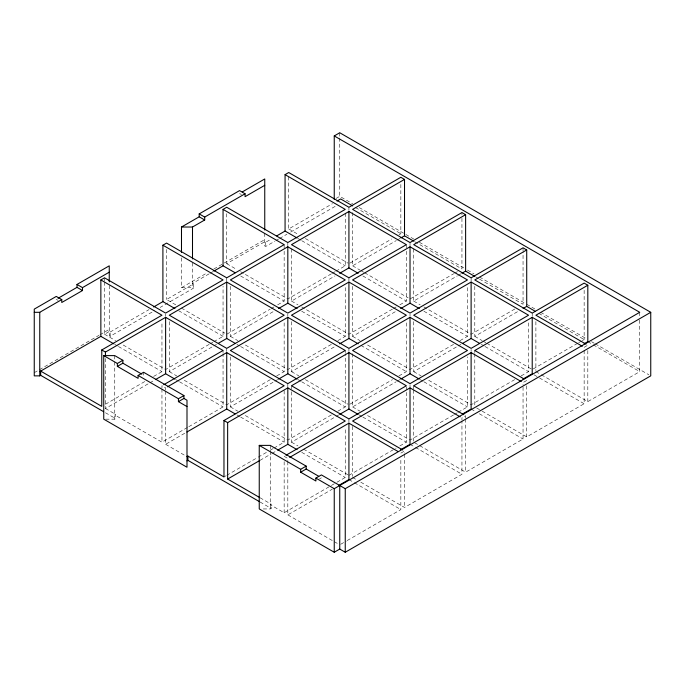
<?xml version="1.0" encoding="UTF-8"?>
<svg xmlns="http://www.w3.org/2000/svg" width="685" height="685" viewBox="0 0 685 685"><rect width="100%" height="100%" fill="white"/><g stroke="black" fill="none" stroke-linecap="round" stroke-linejoin="round"><path stroke-width="0.51" stroke-dasharray="3.42 2.57" d="M175.822 304.851L166.566 299.508L193.418 283.975L192.502 283.444L192.502 261.088M34.25 372.691L99.06 335.273M99.993 334.734L109.249 329.391M181.491 257.885L181.491 287.683L207.392 272.724M213.874 268.991L264.752 239.613M336.078 198.436L339.751 196.312L352.707 203.796M104.522 282.074L104.522 334.237L109.249 331.506L110.165 332.037L110.165 336.275L154.57 310.647M209.165 273.82L192.502 283.444L192.511 287.683L193.427 288.214L160.127 307.437M210.089 273.289L212.872 271.688M226.726 213.651L226.726 263.691L264.752 241.728L265.669 242.259L271.209 239.065M110.165 332.037L149.022 309.629M288.736 176.781L288.736 228.944L332.465 203.693M264.752 233.217L264.752 245.966L265.669 246.497L274.925 241.154M275.85 240.615L278.632 239.014M279.557 238.483L286.964 234.201M290.663 232.069L336.96 205.337M105.473 404.236L145.288 381.254M153.62 376.442L161.951 371.63L161.951 321.599M209.156 344.375L165.624 369.515L122.11 344.392M210.081 343.844L212.864 342.243M213.788 341.704L223.053 336.352L223.053 286.321M226.726 334.237L270.258 309.106M271.183 308.567L273.966 306.966M277.665 304.825L284.155 301.083L284.155 248.92M331.36 273.829L287.82 298.96L244.314 273.846M332.285 273.289L335.059 271.688M335.992 271.157L345.249 265.806L345.249 212.581M349.829 263.16L391.734 238.971M399.03 234.758L400.845 233.705L400.845 183.674M105.439 358.46L105.439 408.5L148.953 383.369M149.887 382.838L154.51 380.166M169.289 321.599L169.289 371.63L212.829 346.499M213.754 345.959L216.537 344.358M230.391 286.321L230.391 336.352L273.931 311.221M291.493 248.92L291.493 301.083L335.025 275.944M352.595 212.581L352.595 265.806L396.315 240.563M397.231 240.033L399.963 238.457M105.747 419.169L114.755 419.169L115.671 418.638L115.671 414.399L114.755 414.93L161.951 442.185L187.878 427.217M188.803 426.686L223.053 406.907L223.053 353.683M270.258 379.653L226.726 404.792L183.186 379.653M276.74 375.911L284.155 371.63L284.155 321.599M331.36 344.375L287.82 369.515L244.288 344.375M337.842 340.633L345.249 336.352L345.249 286.321M392.454 309.106L348.922 334.237L305.39 309.106M393.387 308.567L396.161 306.966M399.869 304.825L406.351 301.083L406.351 248.92M410.024 298.96L453.744 273.717M454.66 273.187L457.392 271.611M165.624 391.075L165.624 444.3L185.986 432.543M230.391 356.876L230.391 406.907L273.931 381.776M274.856 381.237L277.63 379.636M291.493 321.599L291.493 371.63L336.883 345.428M352.595 286.321L352.595 336.352L396.127 311.221M413.689 248.92L413.689 301.083L457.417 275.832M458.325 275.31L461.065 273.735M223.969 476.931L225.819 475.861M226.752 475.321L257.303 457.683M258.228 457.152L266.559 452.34M270.267 450.199L273.041 448.598M273.966 448.067L284.155 442.185L284.155 390.022M331.36 414.93L287.82 440.061L244.288 414.93M337.842 411.188L345.249 406.907L345.249 353.683M349.847 404.253L392.454 379.653M398.944 375.911L406.351 371.63L406.351 321.599M453.556 344.375L410.024 369.515L366.484 344.375M460.037 340.633L467.453 336.352L467.453 286.321M514.846 308.995L471.117 334.237L427.586 309.106M260.043 460.337L271.157 453.924M272.082 453.393L276.714 450.713M291.493 385.766L291.493 442.185L335.025 417.045M335.95 416.514L338.733 414.904M352.595 353.683L352.595 406.907L396.127 381.776M397.052 381.237L399.834 379.636M413.689 321.599L413.689 371.63L457.229 346.499M458.154 345.959L460.928 344.358M474.791 286.321L474.791 336.352L518.519 311.11M263.245 508.946L270.25 508.946L271.174 508.416L271.174 504.177L270.25 504.708L284.155 512.731L330.444 486.007M319.561 478.875L321.402 477.822M331.369 485.477L335.992 482.805M336.917 482.266L345.249 477.462L345.249 427.423M348.922 475.339L396.161 448.067M399.869 445.926L406.351 442.185L406.351 386.828M453.556 414.93L410.024 440.061L366.484 414.93M454.48 414.391L457.263 412.79M458.188 412.259L467.453 406.907L467.453 356.876M514.658 379.653L471.117 404.792L427.586 379.653M521.139 375.911L528.555 371.63L528.555 321.599M533.135 368.984L577.772 343.219M578.679 342.688L581.411 341.113M582.327 340.582L584.142 339.537L584.142 288.436M287.82 461.621L287.82 514.855L332.259 489.201M400.845 453.136L404.518 451.013L404.518 453.145M526.714 380.466L523.049 382.581L523.049 384.713M584.142 347.312L587.816 345.189M340.676 544.301L346.225 541.09M347.158 540.559L400.845 509.554L400.845 458.462M360.789 482.189L404.518 507.439L461.947 474.277L461.947 421.052M414.605 442.707L465.62 472.162L523.049 439.008L523.049 385.775M482.077 411.111L526.714 436.884L584.142 403.73L584.142 349.436M541.356 374.789L587.816 401.607L639.739 371.63L639.739 317.609M181.491 287.683L192.511 287.683M359.188 207.538L413.8 239.065M419.348 242.267L463.779 267.921M467.478 270.061L473.96 273.803M479.517 277.005L525.797 303.729M526.722 304.26L535.053 309.072M540.602 312.274L586.882 338.998M591.515 341.669L594.289 343.271M595.214 343.801L648.9 374.798M355.481 207.512L400.845 233.705M414.708 241.711L461.947 268.982L461.947 215.758M475.81 276.988L478.584 278.589M479.509 279.12L523.049 304.26L523.049 252.097M538.761 313.328L584.142 339.537M587.816 341.652L592.371 344.281M593.279 344.812L639.739 371.63M239.57 193.495L241.403 194.557M288.736 228.944L298.925 234.818M305.407 238.56L347.997 263.151M352.595 265.806L360.002 270.087M360.926 270.618L363.709 272.219M364.634 272.758L408.166 297.889M413.689 301.083L420.179 304.825M423.878 306.966L426.661 308.567M474.791 336.352L482.197 340.633M483.13 341.173L485.905 342.774M486.829 343.305L531.295 368.975M535.893 371.63L540.448 374.258M298.035 238.543L300.809 240.144M301.734 240.683L345.249 265.806M362.819 275.944L406.351 301.083M423.912 311.221L467.453 336.352M481.307 344.358L484.089 345.959M485.014 346.499L528.555 371.63M534.043 374.806L538.598 377.435M539.506 377.957L584.142 403.73M226.726 263.691L236.907 269.565M240.606 271.705L243.389 273.306M291.493 301.083L297.975 304.825M301.683 306.966L304.457 308.567M352.595 336.352L360.002 340.633M413.689 371.63L421.104 375.911M476.614 407.96L481.17 410.589M240.641 275.961L284.155 301.083M301.717 311.221L345.249 336.352M360.961 345.428L406.351 371.63M420.213 379.636L422.987 381.237M423.912 381.776L467.453 406.907M471.117 409.022L475.673 411.659M479.32 413.757L523.049 439.008M181.371 308.053L224.868 333.167M230.391 336.352L237.806 340.633M291.493 371.63L298.9 375.911M305.39 379.653L347.997 404.253M352.595 406.907L360.002 411.188M178.631 310.707L223.053 336.352M236.916 344.358L239.69 345.959M240.615 346.499L284.155 371.63M298.009 379.636L300.792 381.237M301.717 381.776L345.249 406.907M359.111 414.904L361.894 416.514M362.819 417.045L406.351 442.185M410.024 444.3L414.579 446.928M415.487 447.459L461.947 474.277M56.264 299.319L58.105 300.381M104.522 334.237L115.637 340.65M169.289 371.63L176.704 375.911M230.391 406.907L237.806 411.188M291.493 442.185L297.975 445.926M303.532 449.137L347.997 474.808M352.595 477.462L357.15 480.091M114.737 344.375L117.52 345.976M118.445 346.507L161.951 371.63M175.814 379.636L178.588 381.237M179.521 381.776L223.053 406.907M236.916 414.904L239.69 416.514M240.615 417.045L284.155 442.185M301.717 452.323L345.249 477.462M348.922 479.577L353.477 482.206M354.385 482.737L400.845 509.554M284.155 456.313L287.82 458.436L287.82 460.56M105.439 408.5L115.671 414.399M260.06 497.764L271.174 504.177M165.624 444.3L186.996 456.647M287.82 514.855L333.372 541.15M334.28 541.672L337.928 543.779M105.481 412.755L115.671 418.638M260.069 502.011L271.174 508.416M110.165 336.275L109.249 335.744L109.249 282.777M193.418 283.975L193.427 288.214M639.739 312.309L639.739 316.547M587.816 350.514L587.816 401.607M535.893 321.599L535.893 370.568M532.219 313.096L532.219 316.29M526.714 385.792L526.714 436.884M523.049 247.842L523.049 251.035M474.791 350.489L474.791 352.612M474.791 353.683L474.791 405.845M471.117 277.819L471.117 281.013M471.117 349.436L471.117 351.559M465.62 417.867L465.62 415.744L461.947 417.859L461.947 419.991M465.62 418.937L465.62 472.162M461.947 212.564L461.947 214.696M413.689 385.766L413.689 388.96M413.689 390.022L413.689 441.114M410.024 242.541L410.024 245.735M410.024 314.158L410.024 316.29M410.024 384.705L410.024 386.837M406.351 244.656L406.351 247.85M404.518 454.206L404.518 507.439M352.595 426.361L352.595 476.392M348.922 207.264L348.922 210.458M348.922 277.819L348.922 281.013M348.922 348.365L348.922 351.559M348.922 418.92L348.922 422.114M345.249 350.489L345.249 352.612M339.751 132.753L339.751 136.991M339.751 138.053L339.751 196.312M287.82 242.541L287.82 245.735M287.82 314.158L287.82 316.29M287.82 383.643L287.82 386.837M284.155 244.656L284.155 247.85M284.155 461.639L284.155 512.731M270.25 445.387L270.25 449.625M270.25 450.687L270.25 508.946M265.669 242.259L265.669 246.497M226.726 277.819L226.726 281.013M226.726 348.365L226.726 351.559M223.053 350.489L223.053 352.612M166.566 249.477L166.566 299.508M165.624 314.158L165.624 316.29M165.624 390.013L165.624 387.881L161.951 385.766L161.951 387.89M161.951 388.96L161.951 442.185M143.602 372.263L143.602 375.166M114.755 355.609L114.755 360.909M114.755 361.963L114.755 419.169M104.522 277.819L104.522 281.013"/><path stroke-width="1.03" d="M58.071 298.283L77.003 287.349L77.003 284.446L109.249 265.831L109.249 281.723M181.491 252.559L181.491 227.026L199.198 216.802L199.198 213.9L239.57 190.593L245.067 193.769L245.067 196.672L264.752 185.31M334.246 199.489L334.246 135.93L339.751 132.753L650.75 312.309L650.75 375.868L345.249 552.247L339.751 549.07L334.246 552.247L259.247 508.946L259.247 445.387L270.25 445.387L306.169 466.125L306.169 469.028L318.713 476.263M242.267 191.937L264.752 178.956L264.752 230.04M34.25 312.309L39.756 312.309L61.77 299.593L61.77 302.496L82.508 290.526L82.508 287.623L109.249 272.185M199.198 213.9L204.704 217.077L245.067 193.769M39.756 371.63L100.858 336.352L100.858 279.934L104.522 277.819L165.624 313.096L223.053 279.934L162.902 245.204L162.902 301.623L174.932 308.575M181.491 227.026L192.502 227.026L204.704 219.979L204.704 217.077M235.092 272.75L223.053 265.806L223.053 209.387L226.726 207.264L287.82 242.541L345.249 209.387L285.071 174.641L285.071 231.059L297.11 238.012M162.902 245.204L166.566 243.089L226.726 277.819L284.155 244.656L223.053 209.387M285.071 174.641L288.736 172.517L348.922 207.264L400.845 177.287L404.518 179.41L404.518 235.828L413.783 241.171M213.797 271.149L223.053 265.806M153.645 306.966L162.902 301.623M276.757 235.863L285.071 231.059M337.02 201.065L340.668 198.958L352.698 205.911M61.77 299.593L56.264 296.417L34.25 309.132L34.25 375.868L39.756 375.868L40.672 375.337L103.632 411.694M40.672 375.337L40.672 371.099L101.774 406.376L101.774 349.958L161.951 315.211L100.858 279.934M101.774 349.958L105.439 352.073L165.624 317.326L223.053 350.489L163.809 384.696M226.726 282.057L169.289 315.211L226.726 348.365L284.155 315.211L226.726 282.057L226.726 338.476L218.387 343.288M287.82 246.78L230.391 279.934L287.82 313.096L345.249 279.934L287.82 246.78L287.82 303.198L278.555 308.55M348.922 211.502L291.493 244.656L348.922 277.819L406.351 244.656L348.922 211.502L348.922 267.921L339.657 273.272M404.518 179.41L352.595 209.387L410.024 242.541L461.947 212.564L465.62 214.679L465.62 271.106L474.876 276.449M117.366 363.478L117.366 366.381L138.105 378.351L138.105 375.449L178.434 398.73L178.434 401.633L183.94 398.456L186.996 400.22L186.996 467.238L103.743 419.169L103.743 355.609L117.366 363.478L122.872 360.293L122.872 363.196L141.804 374.13M117.366 366.381L122.872 363.196M138.105 375.449L143.602 372.263L183.94 395.553L183.94 398.456M155.435 379.627L165.624 373.753L174.889 379.096M400.871 237.926L404.518 235.828M167.474 386.811L226.726 352.604L284.155 385.766L223.969 420.504L223.969 476.931L187.913 456.116L186.996 456.647M287.82 317.326L230.391 350.489L287.82 383.643L345.249 350.489L287.82 317.326L287.82 373.753L278.555 379.096M348.922 282.057L291.493 315.211L348.922 348.365L406.351 315.211L348.922 282.057L348.922 338.476L339.657 343.819M410.024 246.78L352.595 279.934L410.024 313.096L467.453 279.934L410.024 246.78L410.024 303.198L400.759 308.55M465.62 214.679L413.689 244.656L471.117 277.819L523.049 247.842L526.714 249.957L526.714 306.375L535.053 311.187M178.434 398.73L183.94 395.553M186.919 432.012L226.726 409.022L235.058 413.843M461.973 273.204L465.62 271.106M223.969 420.504L227.643 422.628L287.82 387.881L345.249 421.035L286.005 455.242M348.922 352.604L291.493 385.766L348.922 418.92L406.351 385.766L348.922 352.604L348.922 409.022L339.657 414.374M410.024 317.326L352.595 350.489L410.024 383.643L467.453 350.489L410.024 317.326L410.024 373.753L400.759 379.096M471.117 282.057L413.689 315.211L471.117 348.365L528.555 315.211L471.117 282.057L471.117 338.476L462.786 343.288M526.714 249.957L474.791 279.934L532.219 313.096L584.142 283.111L587.816 285.234L587.816 341.652L584.168 343.759M186.996 460.877L187.913 460.354L259.144 501.471M227.643 422.628L227.643 479.046L259.118 460.877M277.639 450.182L287.82 444.3L297.084 449.651M523.075 308.481L526.714 306.375M289.678 457.366L348.922 423.159L398.113 451.561M460.123 416.805L410.024 387.881L352.595 421.035L402.694 449.968M521.225 381.536L471.117 352.604L413.689 385.766L463.796 414.69M582.327 346.259L532.219 317.326L474.791 350.489L523.982 378.891M587.816 285.234L535.893 315.211L585.992 344.135M259.247 445.387L300.664 469.302L306.169 466.125M300.664 469.302L300.664 472.205L306.169 469.028M300.664 472.205L315.896 480.998L315.896 478.096L321.402 474.919L345.249 488.688L650.75 312.309M338.741 485.459L348.922 479.577L348.922 423.159M400.759 449.651L410.024 444.3L410.024 387.881M462.786 413.843L471.117 409.022L471.117 352.604M522.955 379.096L532.219 373.753L532.219 317.326M315.896 478.096L334.246 488.688L639.739 312.309L334.246 135.93M103.743 355.609L114.755 355.609L122.872 360.293M348.922 267.921L358.186 273.272M410.024 303.198L419.288 308.55M471.117 338.476L479.457 343.288M199.198 216.802L204.704 219.979M287.82 303.198L297.084 308.55M348.922 338.476L358.186 343.819M410.024 373.753L419.288 379.096M226.726 338.476L235.058 343.288M287.82 373.753L297.084 379.096M348.922 409.022L358.186 414.374M77.003 284.446L82.508 287.623M77.003 287.349L82.508 290.526M100.858 336.352L113.813 343.836M178.434 401.633L186.996 406.582M227.643 479.046L259.127 497.224M345.249 488.688L345.249 552.247M339.751 485.511L339.751 549.07M334.246 488.688L334.246 552.247M287.82 387.881L287.82 444.3M226.726 352.604L226.726 409.022M192.502 227.026L192.502 258.956M187.913 456.116L187.913 460.354M165.624 317.326L165.624 373.753M105.439 352.073L105.439 356.337M39.756 312.309L39.756 375.868"/></g></svg>
